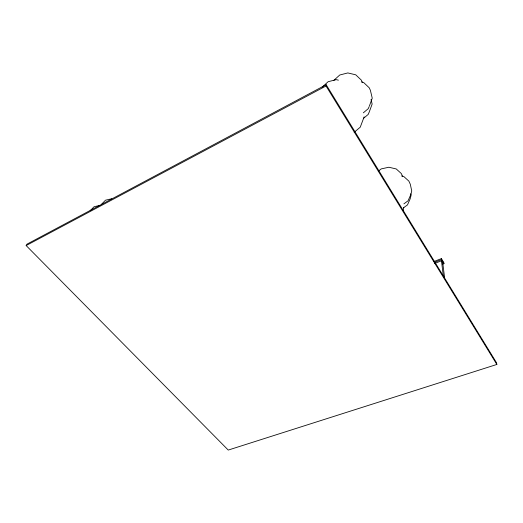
<?xml version="1.0" encoding="UTF-8"?>
<svg xmlns="http://www.w3.org/2000/svg" width="523" height="523" viewBox="0 0 523 523"><rect width="100%" height="100%" fill="white"/><g stroke="black" fill="none" stroke-linecap="round" stroke-linejoin="round"><path stroke-width="0.78" d="M496.85 364.453L326.025 85.988L326.169 84.719L27.039 244.123L26.15 245.562L228.257 450.068L496.85 364.453L496.543 362.785L326.169 84.719M402.985 210.514L403.789 207.513M364.145 116.851L360.236 127.207L354.163 132.293M369.415 105.953L372.239 98.167L370.395 90.309L369.218 87.792L363.642 82.497L361.471 81.98M369.133 106.62L368.29 108.627L363.341 112.824M90.178 210.717L94.088 206.729L100.344 205.304M101.58 204.192L105.522 200.191L111.765 198.76M322.175 87.138L328.137 81.712L336.23 79.646L338.407 80.163M333.766 80.424L339.754 75.005L347.821 72.932L355.745 74.815L361.328 80.117L362.432 82.556M363.374 118.486L368.244 114.374L369.356 111.7L372.141 104.07L371.049 99.448M378.292 171.184L381.208 168.903L388.864 167.236L396.251 168.955L401.324 173.564L402.677 176.591M403.874 203.865L408.077 200.78L410.784 194.641L411.745 190.96L410.287 184.22L408.868 181.121L403.802 176.519L401.579 176.003M403.547 207.768L407.489 204.892L410.156 198.864L411.111 195.203L410.79 193.732M26.15 245.562L326.025 85.988M433.874 261.559L441.399 258.604L443.831 262.631L443.962 263.631L442.438 264.22M434.737 262.265L441.523 259.604L441.399 258.604M434.646 263.455L441.464 260.787L442.765 262.938L444.622 277.916M441.523 259.604L443.962 263.631M441.464 260.787L443.288 275.739"/></g></svg>
